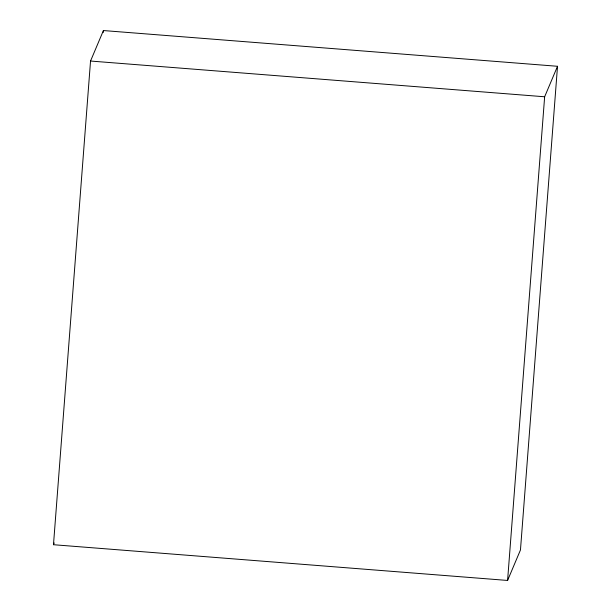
<?xml version="1.0" encoding="UTF-8"?>
<svg xmlns="http://www.w3.org/2000/svg" width="611" height="611" viewBox="0 0 611 611"><rect width="100%" height="100%" fill="white"/><g stroke="black" fill="none" stroke-linecap="round" stroke-linejoin="round"><path stroke-width="0.92" d="M53.478 544.714L90.535 61.039L103.412 30.55L557.522 66.286L520.465 549.961L507.588 580.45L53.478 544.714L54.211 542.965M103.267 32.452L103.412 30.55M507.588 580.45L544.645 96.775L557.522 66.286M90.535 61.039L544.645 96.775"/></g></svg>
